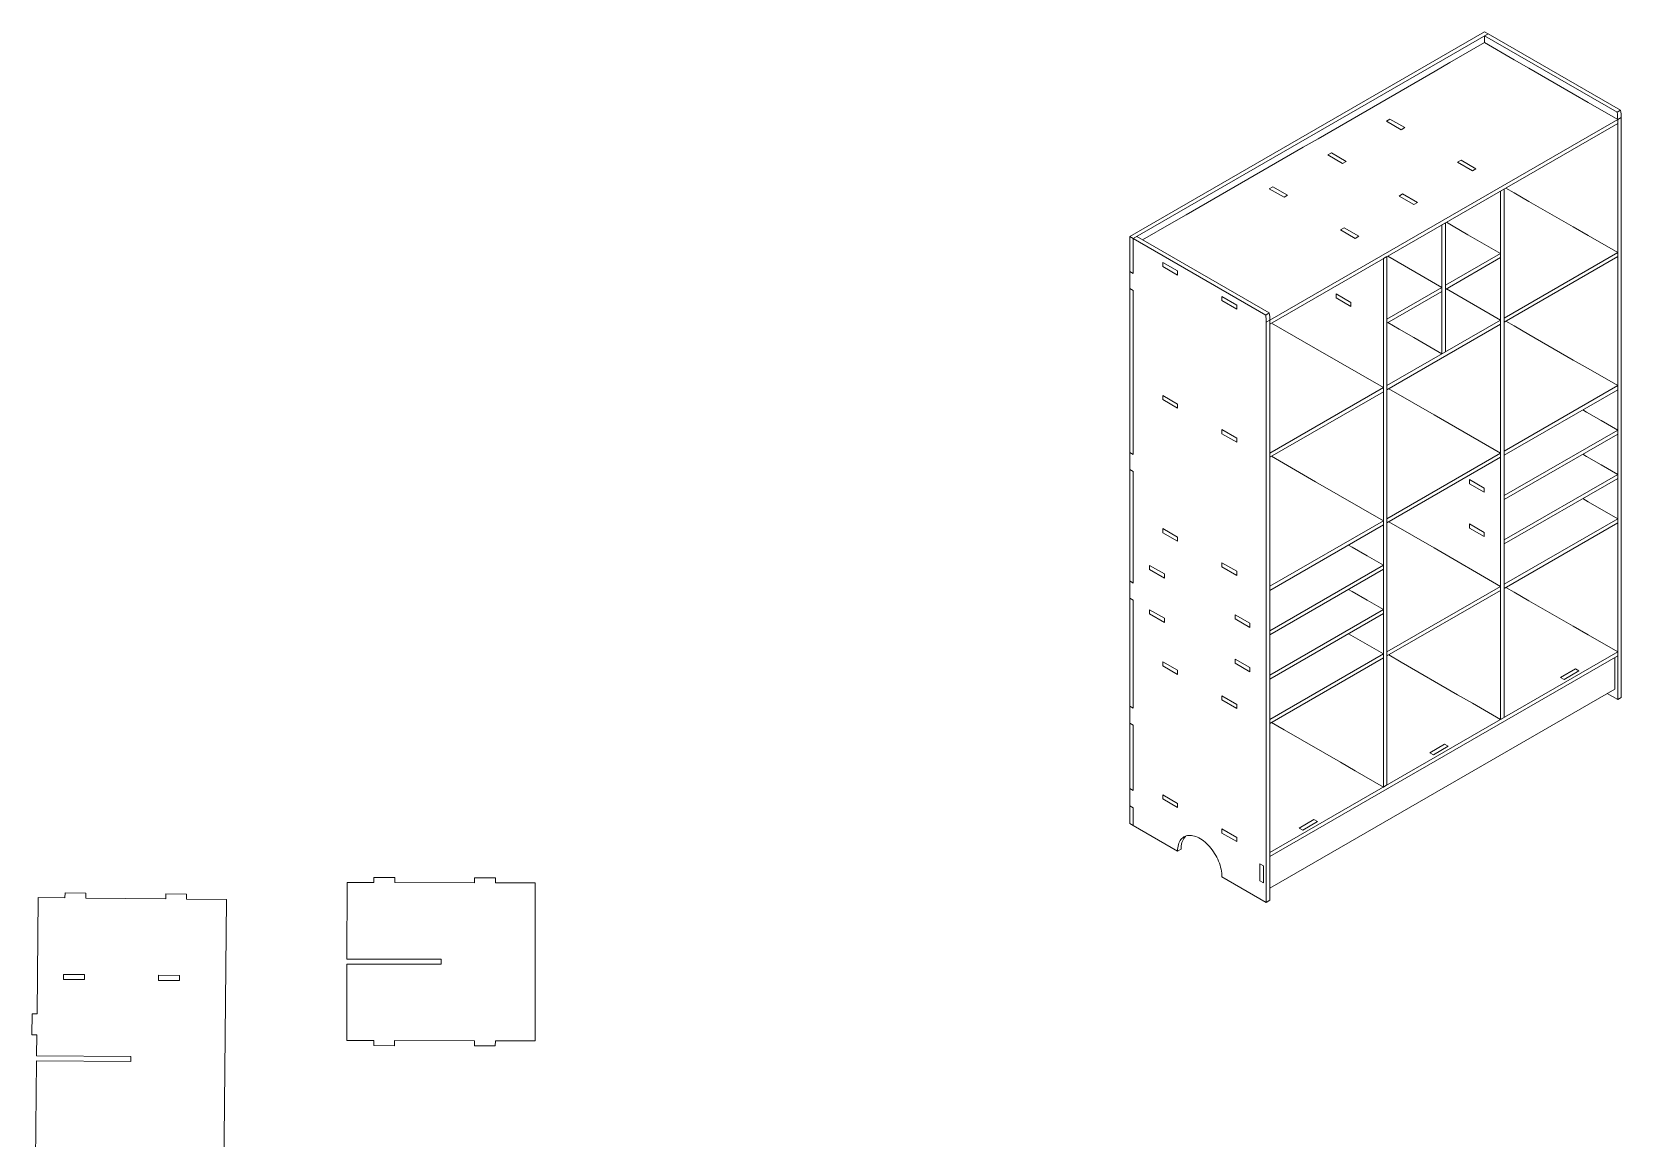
# Model space of a CAD drawing. Header units: millimetres. Extents: x -3054 to 6139, y -2443 to 3159.
# Drawn here: x 1978 to 5778, y 512 to 3159 of the extents above; entities that cross this region are included whole.
import ezdxf

# ---------------------------------------------------------------- set-up
doc = ezdxf.new("R2010")
doc.units = ezdxf.units.MM

msp = doc.modelspace()

# ---------------------------------------------------------------- linework, layer by layer
at = {"color": 7, "linetype": 'Continuous', "lineweight": 15}
for p, q in [((5451.7, 3159.1), (4603.2, 2669.3)), ((5460.2, 3154.2), (4611.6, 2664.4)), ((5460.2, 3154.2), (5451.7, 3159.1)), ((5460.2, 3154.2), (5451.7, 3149.3)), ((5777, 2971.3), (5460.2, 3154.2)), ((5451.7, 3133.1), (5368.6, 3085.2)), ((5451.7, 3149.3), (5451.7, 3133.1)), ((5768.5, 2966.4), (5451.7, 3149.3)), ((5522.4, 3092.3), (5451.7, 3133.1)), ((5333.3, 3064.8), (5368.6, 3085.2)), ((5557.7, 3071.9), (5522.4, 3092.3)), ((5333.3, 3064.8), (5053.6, 2903.3)), ((5663.8, 3010.7), (5557.7, 3071.9)), ((5699.2, 2990.2), (5663.8, 3010.7)), ((5769.9, 2949.4), (5699.2, 2990.2)), ((5768.5, 2966.4), (5777, 2971.3)), ((4938.3, 2469.4), (5769.9, 2949.4)), ((4938.3, 2459.6), (5769.9, 2939.6)), ((5225.5, 2950.2), (5217.1, 2945.3)), ((5252.4, 2924.9), (5217.1, 2945.3)), ((5260.9, 2929.8), (5225.5, 2950.2)), ((5260.9, 2929.8), (5252.4, 2924.9)), ((5769.9, 2949.4), (5778.4, 2954.3)), ((5769.9, 2939.6), (5769.9, 2949.4)), ((5769.9, 1561.3), (5769.9, 2949.4)), ((5778.4, 1566.2), (5778.4, 2954.3)), ((5018.2, 2882.9), (5053.6, 2903.3)), ((5018.2, 2882.9), (4738.5, 2721.4)), ((5077, 2864.4), (5085.5, 2869.3)), ((5077, 2864.4), (5112.4, 2844)), ((5085.5, 2869.3), (5120.9, 2848.9)), ((5395.8, 2851.9), (5387.3, 2847)), ((5431.1, 2831.5), (5395.8, 2851.9)), ((5112.4, 2844), (5120.9, 2848.9)), ((5422.6, 2826.6), (5387.3, 2847)), ((5431.1, 2831.5), (5422.6, 2826.6)), ((4937, 2783.6), (4945.5, 2788.5)), ((4937, 2783.6), (4972.4, 2763.2)), ((4945.5, 2788.5), (4980.9, 2768.1)), ((5498.3, 2782.9), (5489.9, 2778)), ((5489.9, 2778), (5489.9, 1514)), ((5498.3, 1518.9), (5498.3, 2782.9)), ((5522.4, 2773.8), (5502.5, 2785.3)), ((4972.4, 2763.2), (4980.9, 2768.1)), ((5247.3, 2766.2), (5255.8, 2771.1)), ((5247.3, 2766.2), (5282.6, 2745.8)), ((5255.8, 2771.1), (5291.1, 2750.7)), ((5282.6, 2745.8), (5291.1, 2750.7)), ((5557.7, 2753.4), (5522.4, 2773.8)), ((5663.8, 2692.2), (5557.7, 2753.4)), ((4703.2, 2701), (4634.1, 2661.2)), ((4703.2, 2701), (4738.5, 2721.4)), ((5358.3, 2702.1), (5349.9, 2697.2)), ((5358.3, 2393.4), (5358.3, 2702.1)), ((5376.7, 2693.9), (5360.4, 2703.3)), ((4603.2, 2585.5), (4603.2, 2669.3)), ((4603.2, 2669.3), (4611.6, 2664.4)), ((4620.1, 2669.3), (4611.6, 2664.4)), ((4611.6, 2580.6), (4611.6, 2664.4)), ((4611.6, 2664.4), (4928.4, 2481.5)), ((4620.1, 2669.3), (4936.9, 2486.4)), ((5107.3, 2685.3), (5115.8, 2690.2)), ((5107.3, 2685.3), (5142.6, 2664.9)), ((5115.8, 2690.2), (5151.1, 2669.8)), ((5142.6, 2664.9), (5151.1, 2669.8)), ((5349.9, 2697.2), (5349.9, 2388.5)), ((5376.7, 2693.9), (5412, 2673.5)), ((5489.9, 2628.5), (5412, 2673.5)), ((5699.2, 2671.8), (5663.8, 2692.2)), ((5769.9, 2631), (5699.2, 2671.8)), ((5220.4, 2622.4), (5349.9, 2547.7)), ((5489.9, 2628.5), (5358.3, 2552.6)), ((5489.9, 2618.8), (5489.9, 2628.5)), ((5498.3, 2474.2), (5769.9, 2631)), ((5769.9, 2621.2), (5769.9, 2631)), ((4611.6, 2580.6), (4603.2, 2585.5)), ((4603.2, 2544.7), (4603.2, 2585.5)), ((4682.3, 2607.3), (4717.7, 2586.9)), ((4682.3, 2597.6), (4682.3, 2607.3)), ((4717.7, 2577.1), (4682.3, 2597.6)), ((4717.7, 2586.9), (4717.7, 2577.1)), ((5218.3, 2621.2), (5209.8, 2616.3)), ((5209.8, 2616.3), (5209.8, 1352.3)), ((5218.3, 1357.2), (5218.3, 2621.2)), ((5358.3, 2542.8), (5489.9, 2618.8)), ((5498.3, 2464.4), (5769.9, 2621.2)), ((5349.9, 2547.7), (5218.3, 2471.8)), ((5349.9, 2537.9), (5349.9, 2547.7)), ((5358.3, 2552.6), (5358.3, 2542.8)), ((4611.6, 2539.8), (4603.2, 2544.7)), ((4603.2, 2152.7), (4603.2, 2544.7)), ((4611.6, 2147.8), (4611.6, 2539.8)), ((4823.8, 2525.7), (4859.1, 2505.3)), ((4823.8, 2515.9), (4823.8, 2525.7)), ((4859.1, 2495.5), (4823.8, 2515.9)), ((5096.7, 2532.2), (5132, 2511.8)), ((5096.7, 2522.4), (5096.7, 2532.2)), ((5096.7, 2522.4), (5132, 2502)), ((5132, 2502), (5132, 2511.8)), ((5218.3, 2462), (5349.9, 2537.9)), ((5360.4, 2544), (5489.9, 2469.3)), ((4859.1, 2505.3), (4859.1, 2495.5)), ((4928.4, 2481.5), (4936.9, 2486.4)), ((5218.3, 2471.8), (5218.3, 2462)), ((5498.3, 2464.4), (5498.3, 2474.2)), ((4938.3, 2469.4), (4929.8, 2464.5)), ((4929.8, 1076.4), (4929.8, 2464.5)), ((4938.3, 1081.3), (4938.3, 2469.4)), ((4938.3, 2459.6), (4938.3, 2469.4)), ((4942.5, 2462), (5047.7, 2401.3)), ((5218.3, 2312.6), (5489.9, 2469.3)), ((5218.3, 2302.8), (5489.9, 2459.5)), ((5247.3, 2447.7), (5220.4, 2463.2)), ((5247.3, 2447.7), (5282.6, 2427.3)), ((5489.9, 2469.3), (5489.9, 2459.5)), ((5522.4, 2455.4), (5502.5, 2466.8)), ((5557.7, 2435), (5522.4, 2455.4)), ((5663.8, 2373.8), (5557.7, 2435)), ((5047.7, 2401.3), (5209.8, 2307.7)), ((5349.9, 2388.5), (5282.6, 2427.3)), ((5349.9, 2388.5), (5358.3, 2393.4)), ((5699.2, 2353.3), (5663.8, 2373.8)), ((5769.9, 2312.5), (5699.2, 2353.3)), ((4682.3, 2288.9), (4717.7, 2268.5)), ((4682.3, 2279.1), (4682.3, 2288.9)), ((4938.3, 2150.9), (5209.8, 2307.7)), ((4938.3, 2141.1), (5209.8, 2297.9)), ((5209.8, 2307.7), (5209.8, 2297.9)), ((5218.3, 2302.8), (5218.3, 2312.6)), ((5222.5, 2305.2), (5330.8, 2242.7)), ((5498.3, 2155.8), (5769.9, 2312.5)), ((5498.3, 2146), (5769.9, 2302.7)), ((5769.9, 2302.7), (5769.9, 2312.5)), ((4717.7, 2258.7), (4682.3, 2279.1)), ((4717.7, 2268.5), (4717.7, 2258.7)), ((5330.8, 2242.7), (5489.9, 2150.9)), ((5695.3, 2249.4), (5686.4, 2254.5)), ((5730.7, 2229), (5695.3, 2249.4)), ((4823.8, 2207.3), (4859.1, 2186.8)), ((4823.8, 2197.5), (4823.8, 2207.3)), ((5769.9, 2206.4), (5498.3, 2049.6)), ((5769.9, 2206.4), (5730.7, 2229)), ((5769.9, 2196.6), (5769.9, 2206.4)), ((4859.1, 2177), (4823.8, 2197.5)), ((4859.1, 2186.8), (4859.1, 2177)), ((5498.3, 2039.8), (5769.9, 2196.6)), ((4611.6, 2147.8), (4603.2, 2152.7)), ((4603.2, 2111.9), (4603.2, 2152.7)), ((4938.3, 2141.1), (4938.3, 2150.9)), ((4942.5, 2143.6), (5047.7, 2082.8)), ((5218.3, 1994.1), (5489.9, 2150.9)), ((5218.3, 1984.3), (5489.9, 2141.1)), ((5489.9, 2150.9), (5489.9, 2141.1)), ((5498.3, 2146), (5498.3, 2155.8)), ((5695.3, 2143.3), (5686.4, 2148.4)), ((5730.7, 2122.9), (5695.3, 2143.3)), ((4611.6, 2107), (4603.2, 2111.9)), ((4603.2, 1845.2), (4603.2, 2111.9)), ((4611.6, 1840.3), (4611.6, 2107)), ((5769.9, 2100.2), (5498.3, 1943.5)), ((5498.3, 1933.7), (5769.9, 2090.4)), ((5769.9, 2100.2), (5730.7, 2122.9)), ((5769.9, 2090.4), (5769.9, 2100.2)), ((5047.7, 2082.8), (5209.8, 1989.2)), ((5415.3, 2087.8), (5450.7, 2067.4)), ((5415.3, 2078), (5415.3, 2087.8)), ((5415.3, 2078), (5450.7, 2057.6)), ((5450.7, 2057.6), (5450.7, 2067.4)), ((5498.3, 2049.6), (5498.3, 2039.8)), ((5699.2, 2034.9), (5686.4, 2042.2)), ((5769.9, 1994.1), (5699.2, 2034.9)), ((4938.3, 1832.5), (5209.8, 1989.2)), ((4938.3, 1822.7), (5209.8, 1979.4)), ((5209.8, 1989.2), (5209.8, 1979.4)), ((5218.3, 1984.3), (5218.3, 1994.1)), ((5222.5, 1986.7), (5330.8, 1924.3)), ((5415.3, 1981.6), (5450.7, 1961.2)), ((5415.3, 1971.8), (5415.3, 1981.6)), ((5498.3, 1837.3), (5769.9, 1994.1)), ((5498.3, 1827.5), (5769.9, 1984.3)), ((5769.9, 1984.3), (5769.9, 1994.1)), ((4682.3, 1970.4), (4717.7, 1950)), ((4682.3, 1960.6), (4682.3, 1970.4)), ((4717.7, 1940.2), (4682.3, 1960.6)), ((4717.7, 1950), (4717.7, 1940.2)), ((5415.3, 1971.8), (5450.7, 1951.4)), ((5450.7, 1951.4), (5450.7, 1961.2)), ((5498.3, 1943.5), (5498.3, 1933.7)), ((5135.3, 1926.1), (5126.4, 1931.2)), ((5135.3, 1926.1), (5170.6, 1905.7)), ((5209.8, 1883.1), (5170.6, 1905.7)), ((5330.8, 1924.3), (5489.9, 1832.4)), ((4650.8, 1882.5), (4686.2, 1862.1)), ((4650.8, 1872.7), (4650.8, 1882.5)), ((4650.8, 1872.7), (4686.2, 1852.3)), ((4686.2, 1852.3), (4686.2, 1862.1)), ((4823.8, 1888.8), (4859.1, 1868.4)), ((4823.8, 1879), (4823.8, 1888.8)), ((4859.1, 1858.6), (4823.8, 1879)), ((4859.1, 1868.4), (4859.1, 1858.6)), ((5209.8, 1883.1), (4938.3, 1726.3)), ((4938.3, 1716.5), (5209.8, 1873.3)), ((5209.8, 1873.3), (5209.8, 1883.1)), ((4611.6, 1840.3), (4603.2, 1845.2)), ((4603.2, 1804.4), (4603.2, 1845.2)), ((4938.3, 1822.7), (4938.3, 1832.5)), ((5135.3, 1820), (5126.4, 1825.1)), ((5218.3, 1675.7), (5489.9, 1832.4)), ((5489.9, 1832.4), (5489.9, 1822.6)), ((5498.3, 1827.5), (5498.3, 1837.3)), ((5522.4, 1818.5), (5502.5, 1829.9)), ((4611.6, 1799.5), (4603.2, 1804.4)), ((4603.2, 1545.7), (4603.2, 1804.4)), ((4611.6, 1540.8), (4611.6, 1799.5)), ((5135.3, 1820), (5170.6, 1799.6)), ((5209.8, 1776.9), (5170.6, 1799.6)), ((5218.3, 1665.9), (5489.9, 1822.6)), ((5557.7, 1798.1), (5522.4, 1818.5)), ((5663.8, 1736.9), (5557.7, 1798.1)), ((4650.8, 1776.3), (4686.2, 1755.9)), ((4650.8, 1766.5), (4650.8, 1776.3)), ((4650.8, 1766.5), (4686.2, 1746.1)), ((4686.2, 1746.1), (4686.2, 1755.9)), ((4855.3, 1764.5), (4890.6, 1744.1)), ((4855.3, 1754.7), (4855.3, 1764.5)), ((4855.3, 1754.7), (4890.6, 1734.3)), ((5209.8, 1776.9), (4938.3, 1620.2)), ((4938.3, 1610.4), (5209.8, 1767.1)), ((5209.8, 1767.1), (5209.8, 1776.9)), ((4890.6, 1734.3), (4890.6, 1744.1)), ((4938.3, 1726.3), (4938.3, 1716.5)), ((5126.4, 1718.9), (5209.8, 1670.8)), ((5699.2, 1716.4), (5663.8, 1736.9)), ((5769.9, 1675.6), (5699.2, 1716.4)), ((4938.3, 1195.6), (5769.9, 1675.6)), ((5218.3, 1665.9), (5218.3, 1675.7)), ((5769.9, 1665.8), (5769.9, 1675.6)), ((4682.3, 1652), (4717.7, 1631.6)), ((4682.3, 1642.2), (4682.3, 1652)), ((4682.3, 1642.2), (4717.7, 1621.8)), ((4855.3, 1658.3), (4890.6, 1637.9)), ((4855.3, 1648.5), (4855.3, 1658.3)), ((4855.3, 1648.5), (4890.6, 1628.1)), ((4890.6, 1628.1), (4890.6, 1637.9)), ((4938.3, 1514), (5209.8, 1670.8)), ((4938.3, 1185.8), (5769.9, 1665.8)), ((4938.3, 1504.2), (5209.8, 1661)), ((5209.8, 1670.8), (5209.8, 1661)), ((5252.4, 1651.1), (5222.5, 1668.3)), ((5387.3, 1573.2), (5252.4, 1651.1)), ((5668.7, 1635.2), (5633.3, 1614.7)), ((5668.7, 1635.2), (5677.2, 1630.3)), ((5762.8, 1648.9), (5762.8, 1661.7)), ((5762.8, 1648.9), (5762.8, 1608.1)), ((4717.7, 1621.8), (4717.7, 1631.6)), ((4938.3, 1620.2), (4938.3, 1610.4)), ((5633.3, 1614.7), (5641.8, 1609.8)), ((5677.2, 1630.3), (5641.8, 1609.8)), ((5762.8, 1586.6), (5762.8, 1608.1)), ((4823.8, 1570.4), (4859.1, 1549.9)), ((4823.8, 1560.6), (4823.8, 1570.4)), ((4823.8, 1560.6), (4859.1, 1540.1)), ((4938.3, 1110.7), (5762.8, 1586.6)), ((5422.6, 1552.8), (5387.3, 1573.2)), ((5744.4, 1576), (5769.9, 1561.3)), ((5769.9, 1561.3), (5778.4, 1566.2)), ((4611.6, 1540.8), (4603.2, 1545.7)), ((4603.2, 1504.9), (4603.2, 1545.7)), ((4859.1, 1540.1), (4859.1, 1549.9)), ((5489.9, 1514), (5422.6, 1552.8)), ((4611.6, 1500), (4603.2, 1504.9)), ((4603.2, 1348.5), (4603.2, 1504.9)), ((4611.6, 1343.6), (4611.6, 1500)), ((4938.3, 1504.2), (4938.3, 1514)), ((4972.4, 1489.4), (4942.5, 1506.6)), ((5107.3, 1411.5), (4972.4, 1489.4)), ((5489.9, 1514), (5498.3, 1518.9)), ((5356.2, 1454.8), (5320.9, 1434.4)), ((5364.7, 1449.9), (5329.3, 1429.5)), ((5356.2, 1454.8), (5364.7, 1449.9)), ((5142.6, 1391.1), (5107.3, 1411.5)), ((5320.9, 1434.4), (5329.3, 1429.5)), ((5209.8, 1352.3), (5142.6, 1391.1)), ((4611.6, 1343.6), (4603.2, 1348.5)), ((4603.2, 1307.6), (4603.2, 1348.5)), ((4682.3, 1333.5), (4717.7, 1313.1)), ((4682.3, 1323.7), (4682.3, 1333.5)), ((5209.8, 1352.3), (5218.3, 1357.2)), ((4611.6, 1302.7), (4603.2, 1307.6)), ((4603.2, 1264.9), (4603.2, 1307.6)), ((4611.6, 1260), (4611.6, 1302.7)), ((4717.7, 1303.3), (4682.3, 1323.7)), ((4717.7, 1313.1), (4717.7, 1303.3)), ((4603.2, 1264.9), (4611.6, 1260)), ((4611.6, 1260), (4717.7, 1198.8)), ((5043.8, 1274.4), (5008.4, 1254)), ((5008.4, 1254), (5016.9, 1249.1)), ((5052.3, 1269.5), (5016.9, 1249.1)), ((5043.8, 1274.4), (5052.3, 1269.5)), ((4823.8, 1251.9), (4859.1, 1231.5)), ((4823.8, 1242.1), (4823.8, 1251.9)), ((4859.1, 1221.7), (4823.8, 1242.1)), ((4859.1, 1231.5), (4859.1, 1221.7)), ((4726.2, 1203.7), (4717.7, 1198.8)), ((4938.3, 1185.8), (4938.3, 1195.6)), ((4914.3, 1168.8), (4922.8, 1164)), ((4914.3, 1168.8), (4914.3, 1128)), ((4922.8, 1164), (4922.8, 1123.1)), ((2732.1, 1123.6), (2731.9, 940.6)), ((2796.3, 1123.6), (2732.1, 1123.6)), ((2796.3, 1123.6), (2796.3, 1135.6)), ((2796.3, 1135.6), (2846.3, 1135.5)), ((2846.3, 1135.5), (2846.3, 1123.5)), ((3037, 1123.3), (2846.3, 1123.5)), ((3037, 1123.3), (3037, 1135.3)), ((3037, 1135.3), (3087, 1135.3)), ((3087, 1135.3), (3087, 1123.3)), ((3182.1, 1123.2), (3087, 1123.3)), ((3182.1, 1123.2), (3181.7, 745.2)), ((4823.8, 1137.6), (4929.8, 1076.4)), ((4914.3, 1128), (4922.8, 1123.1)), ((1993.6, 1087.6), (1990.9, 809.7)), ((2057.7, 1087), (1993.6, 1087.6)), ((2057.9, 1099), (2057.7, 1087)), ((2107.9, 1098.5), (2057.9, 1099)), ((2107.7, 1086.5), (2107.9, 1098.5)), ((2298.5, 1084.6), (2107.7, 1086.5)), ((2298.6, 1096.6), (2298.5, 1084.6)), ((2348.6, 1096.1), (2298.6, 1096.6)), ((2348.5, 1084.1), (2348.6, 1096.1)), ((2443.5, 1083.2), (2348.5, 1084.1)), ((2443.5, 1083.2), (2428.5, -464.7)), ((4938.3, 1081.3), (4929.8, 1076.4)), ((2731.9, 928.6), (2731.7, 745.6)), ((2731.9, 940.6), (2956.9, 940.4)), ((2731.9, 928.6), (2956.9, 928.4)), ((2956.9, 928.4), (2956.9, 940.4)), ((2054.3, 892), (2054.4, 904)), ((2054.3, 892), (2104.3, 891.5)), ((2054.4, 904), (2104.4, 903.5)), ((2104.3, 891.5), (2104.4, 903.5)), ((2281.6, 889.8), (2281.7, 901.8)), ((2281.6, 889.8), (2331.6, 889.3)), ((2281.7, 901.8), (2331.7, 901.3)), ((2331.6, 889.3), (2331.7, 901.3)), ((1978.4, 759.8), (1978.9, 809.8)), ((1990.9, 809.7), (1978.9, 809.8)), ((1990.4, 759.7), (1978.4, 759.8)), ((1990.4, 759.7), (1989.9, 709.6)), ((2795.9, 745.6), (2731.7, 745.6)), ((2795.9, 733.6), (2795.9, 745.6)), ((2845.9, 733.5), (2795.9, 733.6)), ((3036.7, 745.3), (2845.9, 745.5)), ((2845.9, 745.5), (2845.9, 733.5)), ((3036.6, 733.3), (3036.7, 745.3)), ((3086.6, 733.3), (3036.6, 733.3)), ((3086.7, 745.3), (3086.6, 733.3)), ((3181.7, 745.2), (3086.7, 745.3)), ((1989.8, 697.6), (1987.5, 458.4)), ((1989.8, 697.6), (2214.8, 695.4)), ((1989.9, 709.6), (2214.9, 707.4)), ((2214.8, 695.4), (2214.9, 707.4))]:
    msp.add_line(p, q, dxfattribs=at)
at = {"color": 7, "linetype": 'Continuous', "lineweight": 15, "flags": 128}
for points in [[(4717.7, 1198.8), (4717.8, 1203), (4718.2, 1207), (4718.9, 1210.9), (4719.8, 1214.5), (4720.9, 1217.9), (4722.3, 1221.1), (4723.9, 1224), (4725.8, 1226.6), (4727.8, 1229), (4730.1, 1231), (4732.6, 1232.8), (4735.2, 1234.2), (4738.1, 1235.3), (4741.1, 1236.1), (4744.2, 1236.5), (4747.5, 1236.7), (4750.9, 1236.5), (4754.3, 1235.9), (4757.9, 1235), (4761.5, 1233.8), (4765.2, 1232.3), (4768.9, 1230.5), (4772.6, 1228.3), (4776.3, 1225.9), (4779.9, 1223.2), (4783.6, 1220.2), (4787.1, 1217), (4790.6, 1213.5), (4794, 1209.8), (4797.3, 1205.9), (4800.4, 1201.9), (4803.4, 1197.6), (4806.2, 1193.2), (4808.9, 1188.7), (4811.4, 1184.1), (4813.6, 1179.4), (4815.7, 1174.7), (4817.6, 1169.9), (4819.2, 1165.1), (4820.6, 1160.4), (4821.7, 1155.7), (4822.6, 1151), (4823.3, 1146.4), (4823.6, 1141.9), (4823.8, 1137.6)], [(4726.2, 1203.7), (4726.3, 1207.9), (4726.7, 1211.9), (4727.3, 1215.8), (4728.2, 1219.4), (4729.4, 1222.8), (4730.8, 1226), (4732.4, 1228.9), (4734.2, 1231.5), (4736.3, 1233.9), (4737.7, 1235.2)]]:
    msp.add_lwpolyline(points, dxfattribs=at)
at = {"color": 7, "linetype": 'Continuous', "lineweight": 15}
for centre in [(5661.4, 2949), (5669.9, 2953.9), (4821.3, 2464.1), (4829.8, 2469)]:
    msp.add_arc(centre, 108.5, 0.2117, 9.233, dxfattribs=at)

doc.saveas('drawing.dxf')
